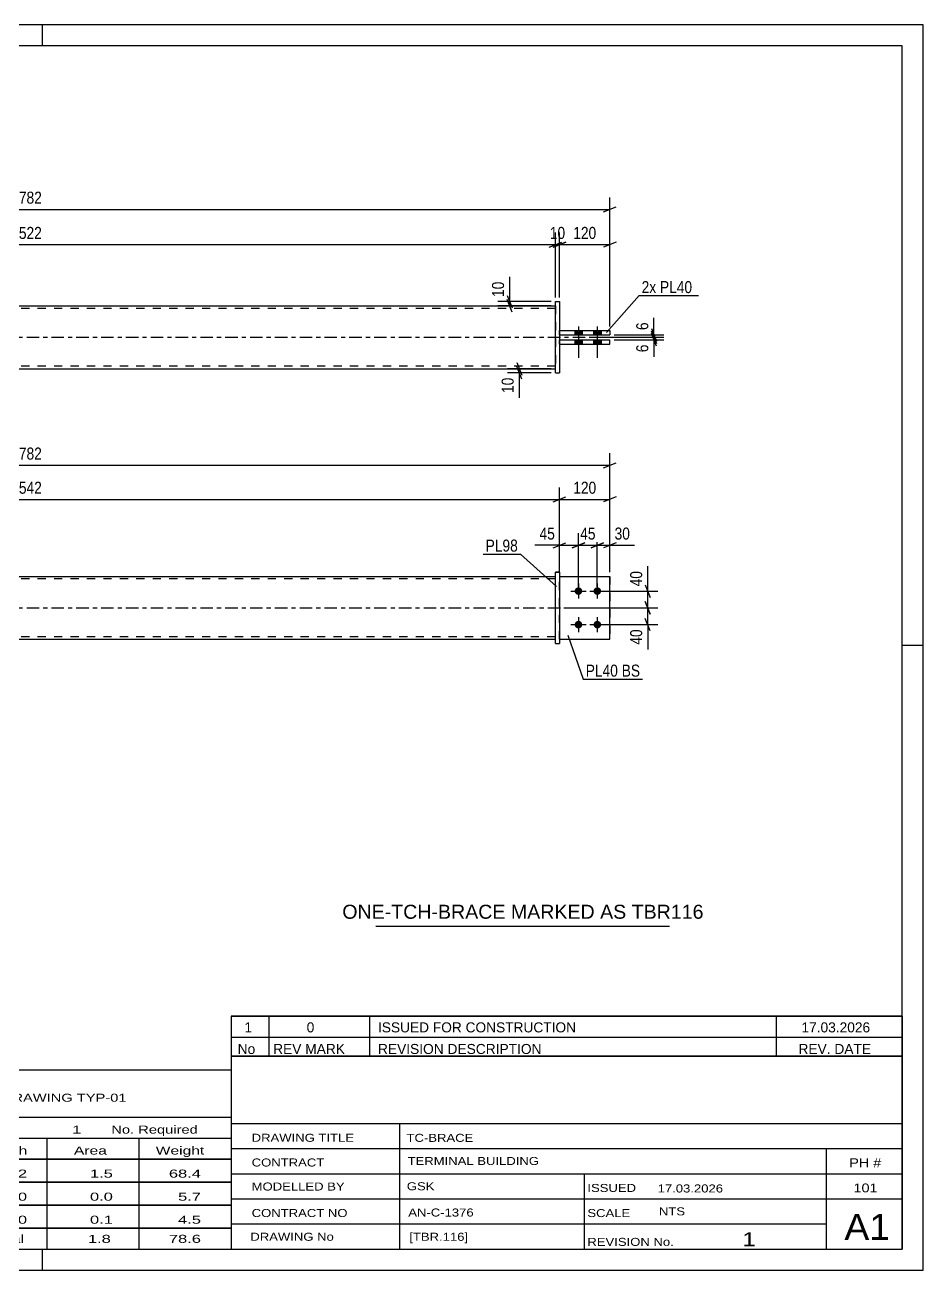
# Model space of a CAD drawing. Header units: millimetres. Extents: x 0 to 420, y 0 to 297.
# Drawn here: x 205.8 to 420, y 0 to 297 of the extents above; entities that cross this region are included whole.
import ezdxf

# ---------------------------------------------------------------- set-up
doc = ezdxf.new("R2010")
doc.units = ezdxf.units.MM
doc.linetypes.add('DXK_LINE_DOT2', pattern=[3.9198, 1.9599, -1.9599])
doc.linetypes.add('DXK_LINE_DOT3', pattern=[5.9187, 2.979, -0.9799, 0.9799, -0.9799])
doc.styles.add('Arial', font='ARIAL.TTF', dxfattribs={"height": 0.2})
doc.styles.add('Arial Narrow', font='ARIALN.TTF', dxfattribs={"height": 0.2})

# ---------------------------------------------------------------- blocks, each defined once
blk = doc.blocks.new('Unknown-580872809-1163')
at = {"color": 5, "linetype": 'Continuous'}
for p, q in [((420, 297), (0, 297)), ((210, 292), (210, 297)), ((420, 0), (420, 297)), ((415, 292), (5, 292)), ((415, 5), (415, 292)), ((420, 149), (415, 149)), ((5, 5), (415, 5)), ((210, 0), (210, 5)), ((0, 0), (420, 0))]:
    blk.add_line(p, q, dxfattribs=at)
blk = doc.blocks.new('Part-580872809-1767 - 1735')
at = {"color": 7, "linetype": 'DXK_LINE_DOT2'}
for p, q in [((333.31, 165.45), (345.31, 165.45)), ((333.31, 150.45), (333.31, 165.45)), ((333.31, 165.45), (345.31, 165.45)), ((345.31, 165.45), (345.31, 165.45)), ((345.31, 165.45), (345.31, 150.45)), ((333.31, 150.45), (333.31, 150.45)), ((333.31, 150.45), (345.31, 150.45)), ((333.31, 150.45), (345.31, 150.45))]:
    blk.add_line(p, q, dxfattribs=at)
blk = doc.blocks.new('Part-580872809-1772 - 1735')
at = {"color": 2, "linetype": 'Continuous'}
for p, q in [((333.31, 165.45), (345.31, 165.45)), ((345.31, 165.45), (345.31, 165.45)), ((345.31, 150.45), (345.31, 165.45)), ((333.31, 150.45), (345.31, 150.45))]:
    blk.add_line(p, q, dxfattribs=at)
at = {"color": 7, "linetype": 'DXK_LINE_DOT2'}
for p, q in [((333.31, 165.45), (345.31, 165.45)), ((333.31, 150.45), (333.31, 165.45)), ((345.31, 165.45), (345.31, 165.45)), ((333.31, 150.45), (333.31, 150.45)), ((333.31, 150.45), (345.31, 150.45))]:
    blk.add_line(p, q, dxfattribs=at)
blk = doc.blocks.new('Part-580872809-1787 - 1735')
at = {"color": 2, "linetype": 'Continuous'}
for p, q in [((333.31, 166.45), (332.31, 166.45)), ((332.31, 149.45), (332.31, 166.45)), ((333.31, 166.45), (333.31, 149.45)), ((332.31, 149.45), (332.31, 149.45)), ((332.31, 149.45), (333.31, 149.45))]:
    blk.add_line(p, q, dxfattribs=at)
at = {"color": 7, "linetype": 'DXK_LINE_DOT2'}
for p, q in [((332.31, 166.45), (332.31, 166.45)), ((332.31, 166.45), (333.31, 166.45)), ((333.31, 166.45), (333.31, 166.45)), ((332.31, 149.45), (333.31, 149.45))]:
    blk.add_line(p, q, dxfattribs=at)
blk = doc.blocks.new('Part-580872809-1807 - 1735')
at = {"color": 2, "linetype": 'Continuous'}
for p, q in [((80.09, 165.45), (332.31, 165.45)), ((80.09, 150.45), (332.31, 150.45))]:
    blk.add_line(p, q, dxfattribs=at)
at = {"color": 7, "linetype": 'DXK_LINE_DOT2'}
for p, q in [((80.09, 150.45), (80.09, 165.45)), ((332.31, 164.85), (80.09, 164.85)), ((332.31, 150.45), (332.31, 165.45)), ((332.31, 151.05), (80.09, 151.05))]:
    blk.add_line(p, q, dxfattribs=at)
at = {"color": 7, "linetype": 'DXK_LINE_DOT3'}
blk.add_line((70.09, 157.95), (342.31, 157.95), dxfattribs=at)
blk = doc.blocks.new('Bolt-580872809-1808 - 1735')
at = {"linetype": 'Continuous'}
for points in [[(337.81, 162.85), (337.99, 162.83), (338.17, 162.78), (338.34, 162.68), (338.48, 162.56), (338.59, 162.4), (338.66, 162.23), (338.7, 162.05), (338.7, 161.86), (338.66, 161.68), (338.59, 161.5), (338.48, 161.35), (338.34, 161.23), (338.17, 161.13), (337.99, 161.07), (337.81, 161.05), (337.62, 161.07), (337.44, 161.13), (337.28, 161.23), (337.14, 161.35), (337.03, 161.5), (336.95, 161.68), (336.91, 161.86), (336.91, 162.05), (336.95, 162.23), (337.03, 162.4), (337.14, 162.56), (337.28, 162.68), (337.44, 162.78), (337.62, 162.83)], [(342.31, 162.85), (342.49, 162.83), (342.67, 162.78), (342.84, 162.68), (342.98, 162.56), (343.09, 162.4), (343.16, 162.23), (343.2, 162.05), (343.2, 161.86), (343.16, 161.68), (343.09, 161.5), (342.98, 161.35), (342.84, 161.23), (342.67, 161.13), (342.49, 161.07), (342.31, 161.05), (342.12, 161.07), (341.94, 161.13), (341.78, 161.23), (341.64, 161.35), (341.53, 161.5), (341.45, 161.68), (341.41, 161.86), (341.41, 162.05), (341.45, 162.23), (341.53, 162.4), (341.64, 162.56), (341.78, 162.68), (341.94, 162.78), (342.12, 162.83)], [(337.81, 154.85), (337.99, 154.83), (338.17, 154.78), (338.34, 154.68), (338.48, 154.56), (338.59, 154.4), (338.66, 154.23), (338.7, 154.05), (338.7, 153.86), (338.66, 153.68), (338.59, 153.5), (338.48, 153.35), (338.34, 153.23), (338.17, 153.13), (337.99, 153.07), (337.81, 153.05), (337.62, 153.07), (337.44, 153.13), (337.28, 153.23), (337.14, 153.35), (337.03, 153.5), (336.95, 153.68), (336.91, 153.86), (336.91, 154.05), (336.95, 154.23), (337.03, 154.4), (337.14, 154.56), (337.28, 154.68), (337.44, 154.78), (337.62, 154.83)], [(342.31, 154.85), (342.49, 154.83), (342.67, 154.78), (342.84, 154.68), (342.98, 154.56), (343.09, 154.4), (343.16, 154.23), (343.2, 154.05), (343.2, 153.86), (343.16, 153.68), (343.09, 153.5), (342.98, 153.35), (342.84, 153.23), (342.67, 153.13), (342.49, 153.07), (342.31, 153.05), (342.12, 153.07), (341.94, 153.13), (341.78, 153.23), (341.64, 153.35), (341.53, 153.5), (341.45, 153.68), (341.41, 153.86), (341.41, 154.05), (341.45, 154.23), (341.53, 154.4), (341.64, 154.56), (341.78, 154.68), (341.94, 154.78), (342.12, 154.83)]]:
    blk.add_hatch(color=1, dxfattribs=at).paths.add_polyline_path(points)
at = {"color": 1, "linetype": 'Continuous'}
for p, q in [((337.81, 163.75), (337.81, 160.15)), ((342.31, 163.75), (342.31, 160.15)), ((336.01, 161.95), (339.61, 161.95)), ((340.51, 161.95), (344.11, 161.95)), ((337.81, 155.75), (337.81, 152.15)), ((342.31, 155.75), (342.31, 152.15)), ((336.01, 153.95), (339.61, 153.95)), ((340.51, 153.95), (344.11, 153.95))]:
    blk.add_line(p, q, dxfattribs=at)
blk = doc.blocks.new('Part-580872809-1431 - 1390')
at = {"color": 2, "linetype": 'Continuous'}
for p, q in [((333.31, 221.89), (345.31, 221.89)), ((333.31, 220.89), (345.31, 220.89)), ((345.31, 220.89), (345.31, 221.89))]:
    blk.add_line(p, q, dxfattribs=at)
at = {"color": 7, "linetype": 'DXK_LINE_DOT2'}
for p, q in [((333.31, 220.89), (333.31, 221.89)), ((333.31, 221.89), (345.31, 221.89)), ((333.31, 220.89), (345.31, 220.89))]:
    blk.add_line(p, q, dxfattribs=at)
blk = doc.blocks.new('Part-580872809-1426 - 1390')
at = {"color": 2, "linetype": 'Continuous'}
for p, q in [((332.31, 230.99), (332.31, 230.99)), ((332.31, 213.99), (332.31, 230.99)), ((332.31, 230.99), (333.31, 230.99)), ((333.31, 230.99), (333.31, 230.99)), ((333.31, 230.99), (333.31, 213.99)), ((332.31, 213.99), (333.31, 213.99)), ((332.31, 213.99), (332.31, 213.99)), ((333.31, 213.99), (333.31, 213.99))]:
    blk.add_line(p, q, dxfattribs=at)
at = {"color": 7, "linetype": 'DXK_LINE_DOT2'}
for p, q in [((332.31, 230.99), (332.31, 230.99)), ((332.31, 230.99), (333.31, 230.99)), ((332.31, 213.99), (333.31, 213.99))]:
    blk.add_line(p, q, dxfattribs=at)
blk = doc.blocks.new('Part-580872809-1458 - 1390')
at = {"color": 2, "linetype": 'Continuous'}
for p, q in [((333.31, 224.09), (345.31, 224.09)), ((333.31, 223.09), (345.31, 223.09)), ((345.31, 224.09), (345.31, 223.09))]:
    blk.add_line(p, q, dxfattribs=at)
at = {"color": 7, "linetype": 'DXK_LINE_DOT2'}
for p, q in [((333.31, 223.09), (333.31, 224.09)), ((333.31, 224.09), (345.31, 224.09)), ((333.31, 223.09), (345.31, 223.09)), ((345.31, 224.09), (345.31, 224.09))]:
    blk.add_line(p, q, dxfattribs=at)
blk = doc.blocks.new('Part-580872809-1446 - 1390')
at = {"color": 2, "linetype": 'Continuous'}
for p, q in [((80.09, 229.99), (332.31, 229.99)), ((80.09, 214.99), (332.31, 214.99))]:
    blk.add_line(p, q, dxfattribs=at)
at = {"color": 7, "linetype": 'DXK_LINE_DOT2'}
for p, q in [((80.09, 214.99), (80.09, 229.99)), ((332.31, 229.39), (80.09, 229.39)), ((332.31, 229.99), (332.31, 214.99)), ((332.31, 215.59), (80.09, 215.59))]:
    blk.add_line(p, q, dxfattribs=at)
at = {"color": 7, "linetype": 'DXK_LINE_DOT3'}
blk.add_line((70.09, 222.49), (342.31, 222.49), dxfattribs=at)
blk = doc.blocks.new('Bolt-580872809-1447 - 1390')
at = {"linetype": 'Continuous'}
for points in [[(338.71, 224.09), (336.91, 224.09), (336.91, 223.09), (338.71, 223.09)], [(338.71, 224.09), (336.91, 224.09), (336.91, 223.09), (338.71, 223.09)], [(343.21, 224.09), (341.41, 224.09), (341.41, 223.09), (343.21, 223.09)], [(343.21, 224.09), (341.41, 224.09), (341.41, 223.09), (343.21, 223.09)], [(338.71, 221.89), (336.91, 221.89), (336.91, 220.89), (338.71, 220.89)], [(338.71, 221.89), (336.91, 221.89), (336.91, 220.89), (338.71, 220.89)], [(343.21, 221.89), (341.41, 221.89), (341.41, 220.89), (343.21, 220.89)], [(343.21, 221.89), (341.41, 221.89), (341.41, 220.89), (343.21, 220.89)]]:
    blk.add_hatch(color=1, dxfattribs=at).paths.add_polyline_path(points)
at = {"color": 1, "linetype": 'Continuous'}
for p, q in [((336.91, 224.09), (336.91, 223.09)), ((336.91, 224.09), (336.91, 223.09)), ((337.81, 225.09), (337.81, 217.59)), ((337.81, 225.09), (337.81, 217.59)), ((338.71, 224.09), (338.71, 223.09)), ((338.71, 224.09), (338.71, 223.09)), ((341.41, 224.09), (341.41, 223.09)), ((341.41, 224.09), (341.41, 223.09)), ((342.31, 225.09), (342.31, 217.59)), ((342.31, 225.09), (342.31, 217.59)), ((343.21, 224.09), (343.21, 223.09)), ((343.21, 224.09), (343.21, 223.09)), ((336.91, 221.89), (336.91, 220.89)), ((336.91, 221.89), (336.91, 220.89)), ((338.71, 221.89), (338.71, 220.89)), ((338.71, 221.89), (338.71, 220.89)), ((341.41, 221.89), (341.41, 220.89)), ((341.41, 221.89), (341.41, 220.89)), ((343.21, 221.89), (343.21, 220.89)), ((343.21, 221.89), (343.21, 220.89))]:
    blk.add_line(p, q, dxfattribs=at)
blk = doc.blocks.new('StraightDimension-580872809-1922 - 1735')
at = {"color": 7, "linetype": 'Continuous'}
for p, q in [((80.59, 184.43), (77.59, 183.23)), ((79.09, 158.95), (79.09, 186.68)), ((331.81, 183.23), (334.81, 184.43)), ((333.31, 166.45), (333.31, 186.68)), ((79.09, 183.83), (333.31, 183.83))]:
    blk.add_line(p, q, dxfattribs=at)
at = {"color": 0}
blk.add_wipeout([(210.45, 184.58), (210.45, 188.78), (201.94, 188.78), (201.94, 184.58)], dxfattribs=at)
at = {"color": 3, "style": 'Arial Narrow'}
blk.add_text('2542', height=2.863, dxfattribs=at).set_placement((202.54, 185.18))
blk = doc.blocks.new('StraightDimension-580872809-1818 - 1735')
at = {"color": 7, "linetype": 'Continuous'}
for p, q in [((342.31, 162.95), (342.31, 175.74)), ((345.31, 166.45), (345.31, 175.74)), ((340.81, 172.29), (343.81, 173.49)), ((342.31, 172.89), (345.31, 172.89)), ((346.81, 173.49), (343.81, 172.29))]:
    blk.add_line(p, q, dxfattribs=at)
at = {"color": 0}
blk.add_wipeout([(350.69, 173.64), (350.69, 177.84), (345.83, 177.84), (345.83, 173.64)], dxfattribs=at)
at = {"color": 7, "linetype": 'Continuous'}
blk.add_line((345.31, 172.89), (351.21, 172.89), dxfattribs=at)
blk.add_line((345.31, 172.89), (351.21, 172.89), dxfattribs=at)
at = {"color": 3, "style": 'Arial Narrow'}
blk.add_text('30', height=2.863, dxfattribs=at).set_placement((346.43, 174.24))
blk = doc.blocks.new('StraightDimension-580872809-1834 - 1735')
at = {"color": 7, "linetype": 'Continuous'}
for p, q in [((337.81, 162.95), (337.81, 175.74)), ((342.31, 162.95), (342.31, 175.74)), ((336.31, 172.29), (339.31, 173.49)), ((337.81, 172.89), (342.31, 172.89)), ((343.81, 173.49), (340.81, 172.29))]:
    blk.add_line(p, q, dxfattribs=at)
at = {"color": 0}
blk.add_wipeout([(342.49, 173.64), (342.49, 177.84), (337.63, 177.84), (337.63, 173.64)], dxfattribs=at)
at = {"color": 3, "style": 'Arial Narrow'}
blk.add_text('45', height=2.863, dxfattribs=at).set_placement((338.23, 174.24))
blk = doc.blocks.new('StraightDimension-580872809-1847 - 1735')
at = {"color": 7, "linetype": 'Continuous'}
for p, q in [((333.31, 166.45), (333.31, 175.74)), ((337.81, 162.95), (337.81, 175.74)), ((331.81, 172.29), (334.81, 173.49)), ((333.31, 172.89), (337.81, 172.89)), ((339.31, 173.49), (336.31, 172.29))]:
    blk.add_line(p, q, dxfattribs=at)
at = {"color": 0}
blk.add_wipeout([(332.78, 173.64), (332.78, 177.84), (327.93, 177.84), (327.93, 173.64)], dxfattribs=at)
at = {"color": 7, "linetype": 'Continuous'}
blk.add_line((333.31, 172.89), (327.4, 172.89), dxfattribs=at)
blk.add_line((333.31, 172.89), (327.4, 172.89), dxfattribs=at)
at = {"color": 3, "style": 'Arial Narrow'}
blk.add_text('45', height=2.863, dxfattribs=at).set_placement((328.53, 174.24))
blk = doc.blocks.new('StraightDimension-580872809-1864 - 1735')
at = {"color": 7, "linetype": 'Continuous'}
for p, q in [((67.09, 166.45), (67.09, 194.83)), ((345.31, 166.45), (345.31, 194.83)), ((68.59, 192.58), (65.59, 191.38)), ((67.09, 191.98), (345.31, 191.98)), ((343.81, 191.38), (346.81, 192.58))]:
    blk.add_line(p, q, dxfattribs=at)
at = {"color": 0}
blk.add_wipeout([(210.45, 192.73), (210.45, 196.93), (201.94, 196.93), (201.94, 192.73)], dxfattribs=at)
at = {"color": 3, "style": 'Arial Narrow'}
blk.add_text('2782', height=2.863, dxfattribs=at).set_placement((202.54, 193.33))
blk = doc.blocks.new('StraightDimension-580872809-1884 - 1735')
at = {"color": 7, "linetype": 'Continuous'}
for p, q in [((353.75, 163.45), (354.95, 160.45)), ((343.31, 161.95), (356.75, 161.95)), ((354.35, 157.95), (354.35, 161.95)), ((334.31, 157.95), (356.75, 157.95)), ((354.95, 156.45), (353.75, 159.45))]:
    blk.add_line(p, q, dxfattribs=at)
at = {"color": 0}
blk.add_wipeout([(353.6, 167.34), (349.4, 167.34), (349.4, 162.48), (353.6, 162.48)], dxfattribs=at)
at = {"color": 7, "linetype": 'Continuous'}
blk.add_line((354.35, 161.95), (354.35, 167.86), dxfattribs=at)
blk.add_line((354.35, 161.95), (354.35, 167.86), dxfattribs=at)
at = {"color": 3, "style": 'Arial Narrow'}
blk.add_text('40', height=2.863, rotation=90.0002, dxfattribs=at).set_placement((353, 163.08))
blk = doc.blocks.new('StraightDimension-580872809-1893 - 1735')
at = {"color": 7, "linetype": 'Continuous'}
for p, q in [((334.31, 157.95), (356.75, 157.95)), ((353.75, 159.45), (354.95, 156.45)), ((354.35, 153.95), (354.35, 157.95)), ((354.95, 152.45), (353.75, 155.45)), ((343.31, 153.95), (356.75, 153.95))]:
    blk.add_line(p, q, dxfattribs=at)
at = {"color": 0}
blk.add_wipeout([(353.6, 153.43), (349.4, 153.43), (349.4, 148.57), (353.6, 148.57)], dxfattribs=at)
at = {"color": 7, "linetype": 'Continuous'}
blk.add_line((354.35, 153.95), (354.35, 148.05), dxfattribs=at)
blk.add_line((354.35, 153.95), (354.35, 148.05), dxfattribs=at)
at = {"color": 3, "style": 'Arial Narrow'}
blk.add_text('40', height=2.863, rotation=90.0002, dxfattribs=at).set_placement((353, 149.17))
blk = doc.blocks.new('StraightDimension-580872809-1903 - 1735')
at = {"color": 7, "linetype": 'Continuous'}
for p, q in [((331.81, 183.23), (334.81, 184.43)), ((333.31, 166.45), (333.31, 186.68)), ((346.81, 184.43), (343.81, 183.23)), ((345.31, 166.45), (345.31, 186.68)), ((333.31, 183.83), (345.31, 183.83))]:
    blk.add_line(p, q, dxfattribs=at)
at = {"color": 0}
blk.add_wipeout([(342.65, 184.58), (342.65, 188.78), (335.97, 188.78), (335.97, 184.58)], dxfattribs=at)
at = {"color": 3, "style": 'Arial Narrow'}
blk.add_text('120', height=2.863, dxfattribs=at).set_placement((336.57, 185.18))
blk = doc.blocks.new('StraightDimension-580872809-1658 - 1390')
at = {"color": 7, "linetype": 'Continuous'}
for p, q in [((346.31, 223.09), (358.21, 223.09)), ((355.21, 224.59), (356.41, 221.59)), ((356.41, 220.99), (355.21, 223.99)), ((355.81, 222.49), (355.81, 223.09)), ((341.06, 222.49), (358.21, 222.49))]:
    blk.add_line(p, q, dxfattribs=at)
at = {"color": 0}
blk.add_wipeout([(355.06, 226.64), (350.86, 226.64), (350.86, 223.61), (355.06, 223.61)], dxfattribs=at)
at = {"color": 7, "linetype": 'Continuous'}
blk.add_line((355.81, 223.09), (355.81, 227.17), dxfattribs=at)
blk.add_line((355.81, 223.09), (355.81, 227.17), dxfattribs=at)
at = {"color": 3, "style": 'Arial Narrow'}
blk.add_text('6', height=2.86, rotation=90.0002, dxfattribs=at).set_placement((354.46, 224.21))
blk = doc.blocks.new('StraightDimension-580872809-1535 - 1390')
at = {"color": 7, "linetype": 'Continuous'}
for p, q in [((331.31, 214.99), (320.86, 214.99)), ((331.31, 213.99), (320.86, 213.99)), ((323.11, 216.49), (324.31, 213.49)), ((324.31, 212.49), (323.11, 215.49)), ((323.71, 213.99), (323.71, 214.99))]:
    blk.add_line(p, q, dxfattribs=at)
at = {"color": 0}
blk.add_wipeout([(322.96, 213.46), (318.76, 213.46), (318.76, 208.61), (322.96, 208.61)], dxfattribs=at)
at = {"color": 7, "linetype": 'Continuous'}
blk.add_line((323.71, 213.99), (323.71, 208.08), dxfattribs=at)
blk.add_line((323.71, 213.99), (323.71, 208.08), dxfattribs=at)
at = {"color": 3, "style": 'Arial Narrow'}
blk.add_text('10', height=2.863, rotation=90.0002, dxfattribs=at).set_placement((322.36, 209.21))
blk = doc.blocks.new('StraightDimension-580872809-1575 - 1390')
at = {"color": 7, "linetype": 'Continuous'}
for p, q in [((332.31, 231.99), (332.31, 247.45)), ((333.31, 231.99), (333.31, 247.45)), ((330.81, 244), (333.81, 245.2)), ((334.81, 245.2), (331.81, 244)), ((332.31, 244.6), (333.31, 244.6))]:
    blk.add_line(p, q, dxfattribs=at)
at = {"color": 0}
blk.add_wipeout([(335.24, 245.35), (335.24, 249.55), (330.38, 249.55), (330.38, 245.35)], dxfattribs=at)
at = {"color": 3, "style": 'Arial Narrow'}
blk.add_text('10', height=2.863, dxfattribs=at).set_placement((330.98, 245.95))
blk = doc.blocks.new('StraightDimension-580872809-1564 - 1390')
at = {"color": 7, "linetype": 'Continuous'}
for p, q in [((67.09, 225.09), (67.09, 255.86)), ((345.31, 225.09), (345.31, 255.86)), ((68.59, 253.61), (65.59, 252.41)), ((67.09, 253.01), (345.31, 253.01)), ((343.81, 252.41), (346.81, 253.61))]:
    blk.add_line(p, q, dxfattribs=at)
at = {"color": 0}
blk.add_wipeout([(210.45, 253.76), (210.45, 257.96), (201.94, 257.96), (201.94, 253.76)], dxfattribs=at)
at = {"color": 3, "style": 'Arial Narrow'}
blk.add_text('2782', height=2.863, dxfattribs=at).set_placement((202.54, 254.36))
blk = doc.blocks.new('StraightDimension-580872809-1549 - 1390')
at = {"color": 7, "linetype": 'Continuous'}
for p, q in [((320.81, 232.49), (322.01, 229.49)), ((331.31, 230.99), (318.56, 230.99)), ((331.31, 229.99), (318.56, 229.99)), ((322.01, 228.49), (320.81, 231.49)), ((321.41, 229.99), (321.41, 230.99))]:
    blk.add_line(p, q, dxfattribs=at)
at = {"color": 0}
blk.add_wipeout([(320.66, 236.37), (316.46, 236.37), (316.46, 231.51), (320.66, 231.51)], dxfattribs=at)
at = {"color": 7, "linetype": 'Continuous'}
blk.add_line((321.41, 230.99), (321.41, 236.89), dxfattribs=at)
blk.add_line((321.41, 230.99), (321.41, 236.89), dxfattribs=at)
at = {"color": 3, "style": 'Arial Narrow'}
blk.add_text('10', height=2.863, rotation=90.0002, dxfattribs=at).set_placement((320.06, 232.11))
blk = doc.blocks.new('StraightDimension-580872809-1585 - 1390')
at = {"color": 7, "linetype": 'Continuous'}
for p, q in [((80.09, 231.99), (80.09, 247.45)), ((332.31, 231.99), (332.31, 247.45)), ((81.59, 245.2), (78.59, 244)), ((80.09, 244.6), (332.31, 244.6)), ((330.81, 244), (333.81, 245.2))]:
    blk.add_line(p, q, dxfattribs=at)
at = {"color": 0}
blk.add_wipeout([(210.45, 245.35), (210.45, 249.55), (201.94, 249.55), (201.94, 245.35)], dxfattribs=at)
at = {"color": 3, "style": 'Arial Narrow'}
blk.add_text('2522', height=2.863, dxfattribs=at).set_placement((202.54, 245.95))
blk = doc.blocks.new('StraightDimension-580872809-1615 - 1390')
at = {"color": 7, "linetype": 'Continuous'}
for p, q in [((333.31, 231.99), (333.31, 247.45)), ((345.31, 225.09), (345.31, 247.45)), ((331.81, 244), (334.81, 245.2)), ((333.31, 244.6), (345.31, 244.6)), ((346.81, 245.2), (343.81, 244))]:
    blk.add_line(p, q, dxfattribs=at)
at = {"color": 0}
blk.add_wipeout([(342.65, 245.35), (342.65, 249.55), (335.97, 249.55), (335.97, 245.35)], dxfattribs=at)
at = {"color": 3, "style": 'Arial Narrow'}
blk.add_text('120', height=2.863, dxfattribs=at).set_placement((336.57, 245.95))
blk = doc.blocks.new('StraightDimension-580872809-1647 - 1390')
at = {"color": 7, "linetype": 'Continuous'}
for p, q in [((355.21, 223.99), (356.41, 220.99)), ((356.41, 220.39), (355.21, 223.39)), ((341.06, 222.49), (358.21, 222.49)), ((346.31, 221.89), (358.21, 221.89)), ((355.81, 221.89), (355.81, 222.49))]:
    blk.add_line(p, q, dxfattribs=at)
at = {"color": 0}
blk.add_wipeout([(355.06, 221.36), (350.86, 221.36), (350.86, 218.33), (355.06, 218.33)], dxfattribs=at)
at = {"color": 7, "linetype": 'Continuous'}
blk.add_line((355.81, 221.89), (355.81, 217.81), dxfattribs=at)
blk.add_line((355.81, 221.89), (355.81, 217.81), dxfattribs=at)
at = {"color": 3, "style": 'Arial Narrow'}
blk.add_text('6', height=2.86, rotation=90.0002, dxfattribs=at).set_placement((354.46, 218.93))
blk = doc.blocks.new('Unknown-580872809-3693')
at = {"color": 7, "linetype": 'Continuous'}
for p, q in [((255, 51.05), (255, 5)), ((255, 51.05), (415, 51.05)), ((415, 51), (415, 5)), ((255, 35), (415, 35)), ((295.14, 35), (295.14, 5)), ((255, 29), (415, 29)), ((397, 5.05), (397, 29.05)), ((255, 23), (415, 23)), ((339.14, 23), (339.14, 5)), ((255, 17), (415, 17)), ((255, 11), (397, 11)), ((255, 5), (415, 5))]:
    blk.add_line(p, q, dxfattribs=at)
at = {"color": 7, "style": 'Arial Narrow'}
for s, height, width, p in [('DRAWING TITLE', 1.9089, 1.425378, (259.88, 30.61)), ('TC-BRACE', 1.909, 1.425378, (296.81, 30.59)), ('TERMINAL BUILDING', 1.9089, 1.425378, (297.06, 25.07)), ('CONTRACT', 1.909, 1.425378, (259.88, 24.71)), ('MODELLED BY', 1.9089, 1.425378, (259.88, 18.98)), ('GSK', 1.909, 1.425378, (296.88, 19.04)), ('ISSUED', 1.909, 1.425378, (339.94, 18.64)), ('17.03.2026', 1.909, 1.425378, (356.69, 18.52)), ('CONTRACT NO', 1.9089, 1.425378, (259.88, 12.66)), ('AN-C-1376', 1.909, 1.425378, (297.23, 12.78)), ('SCALE', 1.909, 1.425378, (339.94, 12.65)), ('A1', 6.204, 1.25, (401.24, 7.2)), ('DRAWING No', 1.909, 1.425378, (259.56, 7)), ('[TBR.116]', 1.909, 1.425378, (297.46, 6.99)), ('1', 3.34, 1.5, (376.91, 5.68)), ('REVISION No.', 1.9089, 1.425378, (339.94, 5.77))]:
    blk.add_text(s, height=height, dxfattribs=dict(at, width=width)).set_placement(p)
at = {"color": 7, "linetype": 'Continuous', "style": 'Arial Narrow'}
for s, height, width, p in [('PH #', 2.1, 1.42538, (402.4, 24.55)), ('101', 2.1, 1.42538, (403.41, 18.55)), ('NTS', 1.909, 1.425378, (357, 13.05))]:
    blk.add_text(s, height=height, dxfattribs=dict(at, width=width)).set_placement(p)
blk = doc.blocks.new('Unknown-580872809-3694')
at = {"color": 7, "linetype": 'Continuous'}
for p, q in [((255, 60.55), (415, 60.55)), ((415, 60.55), (255, 60.55)), ((255, 60.55), (255, 55.55)), ((264, 60.55), (264, 55.55)), ((288, 60.55), (288, 55.55)), ((385, 60.55), (385, 55.55)), ((415, 60.55), (415, 55.55)), ((255, 55.55), (415, 55.55)), ((255, 55.55), (255, 51.05)), ((255, 55.55), (415, 55.55)), ((264, 55.55), (264, 51.05)), ((288, 55.55), (288, 51.05)), ((385, 55.55), (385, 51.05)), ((415, 55.55), (415, 51.05)), ((415, 51.05), (255, 51.05))]:
    blk.add_line(p, q, dxfattribs=at)
at = {"color": 7, "linetype": 'Continuous', "style": 'Arial Narrow'}
for s, height, width, p in [('1', 2.39, 1.196471, (258.16, 56.7)), ('0', 2.39, 1.196471, (273, 56.7)), ('ISSUED FOR CONSTRUCTION', 2.3861, 1.196471, (290, 56.7)), ('17.03.2026', 2.386, 1.196471, (391, 56.7)), ('No', 2.386, 1.2, (256.54, 51.55)), ('REV MARK', 2.386, 1.2, (265, 51.55)), ('REVISION DESCRIPTION', 2.3861, 1.2, (290, 51.55)), ('REV. DATE', 2.386, 1.2, (390.28, 51.55))]:
    blk.add_text(s, height=height, dxfattribs=dict(at, width=width)).set_placement(p)
blk = doc.blocks.new('Unknown-580872809-3695')
at = {"color": 7, "linetype": 'Continuous'}
for p, q in [((95, 47.75), (255, 47.75)), ((95, 36.5), (95, 47.75)), ((255, 47.75), (255, 36.5)), ((95, 36.5), (255, 36.5)), ((95, 36.5), (95, 31.5)), ((255, 36.5), (255, 31.5)), ((95, 31.5), (255, 31.5)), ((95, 31.5), (95, 26.5)), ((119, 31.5), (119, 26.5)), ((154.5, 31.5), (154.5, 26.5)), ((180.5, 31.5), (180.5, 26.5)), ((193.5, 31.5), (193.5, 26.5)), ((211, 31.5), (211, 26.5)), ((233, 31.5), (233, 26.5)), ((255, 31.5), (255, 26.5)), ((95, 26.5), (255, 26.5)), ((95, 26.45), (95, 21.05)), ((95, 26.45), (255, 26.45)), ((119, 26.5), (119, 21)), ((154.5, 26.5), (154.5, 21)), ((180.5, 26.5), (180.5, 21)), ((193.5, 26.5), (193.5, 21)), ((211, 26.5), (211, 21)), ((233, 26.5), (233, 21)), ((255, 26.45), (255, 21.05)), ((95, 21.05), (255, 21.05)), ((95, 20.95), (95, 15.55)), ((95, 20.95), (255, 20.95)), ((119, 21), (119, 15.5)), ((154.5, 21), (154.5, 15.5)), ((180.5, 21), (180.5, 15.5)), ((193.5, 21), (193.5, 15.5)), ((211, 21), (211, 15.5)), ((233, 21), (233, 15.5)), ((255, 20.95), (255, 15.55)), ((95, 15.55), (255, 15.55)), ((95, 15.45), (95, 10.05)), ((95, 15.45), (255, 15.45)), ((119, 15.5), (119, 10)), ((154.5, 15.5), (154.5, 10)), ((180.5, 15.5), (180.5, 10)), ((193.5, 15.5), (193.5, 10)), ((211, 15.5), (211, 10)), ((233, 15.5), (233, 10)), ((255, 15.45), (255, 10.05)), ((95, 10.05), (255, 10.05)), ((95, 10), (255, 10)), ((95, 10), (95, 5)), ((211, 10), (211, 5)), ((233, 10), (233, 5)), ((255, 10), (255, 5)), ((95, 5), (255, 5))]:
    blk.add_line(p, q, dxfattribs=at)
at = {"color": 7, "style": 'Arial Narrow'}
for s, height, width, p in [('GENERAL NOTES & WELD DETAILS :', 2.8633, 1.4, (96.15, 40.06)), ('REFER TYP DRAWING TYP-01', 1.9089, 1.6, (179.7, 40.16)), ("MATERIAL LIST FOR ASSEMBLY MK'D", 1.9089, 1.6, (96.15, 32.56)), ('TBR116', 1.909, 1.794707, (187.59, 32.47)), ('1', 1.91, 1.794707, (217.08, 32.56)), ('No. Required', 1.9089, 1.6, (226.41, 32.56)), ('Mark', 1.909, 1.7, (96.34, 27.5)), ('Profile', 1.909, 1.7, (129.41, 27.5)), ('Material', 1.909, 1.7, (159.54, 27.56)), ('No.', 1.909, 1.7, (184.5, 27.56)), ('Length', 1.909, 1.7, (195, 27.56)), ('Area', 1.909, 1.7, (217.5, 27.56)), ('Weight', 1.909, 1.7, (237, 27.56))]:
    blk.add_text(s, height=height, dxfattribs=dict(at, width=width)).set_placement(p)
at = {"color": 7, "linetype": 'Continuous', "style": 'Arial Narrow'}
for s, height, width, p in [('TBR116', 1.909, 1.794707, (96.5, 22.06)), ('SHS150*6', 1.909, 1.794707, (121, 22.06)), ('E350', 1.909, 1.794707, (160.74, 22.06)), ('1', 1.91, 1.794707, (184.86, 22.06)), ('2522', 1.909, 1.794707, (197.58, 22.06)), ('1.5', 1.909, 1.794707, (221.32, 22.06)), ('68.4', 1.909, 1.794707, (240.14, 22.06)), ('PL40', 1.909, 1.794707, (96.5, 16.56)), ('PL10*120', 1.909, 1.794707, (121, 16.56)), ('E350', 1.909, 1.794707, (160.74, 16.56)), ('4', 1.91, 1.794707, (184.86, 16.56)), ('150', 1.909, 1.794707, (199.77, 16.56)), ('0.0', 1.909, 1.794707, (221.32, 16.56)), ('5.7', 1.909, 1.794707, (242.33, 16.56)), ('PL98', 1.909, 1.794707, (96.5, 11.06)), ('PL10*170', 1.909, 1.794707, (121, 11.06)), ('E350', 1.909, 1.794707, (160.74, 11.06)), ('2', 1.91, 1.794707, (184.86, 11.06)), ('170', 1.909, 1.794707, (199.77, 11.06)), ('0.1', 1.909, 1.794707, (221.32, 11.06)), ('4.5', 1.909, 1.794707, (242.33, 11.06)), ('Total', 1.909, 1.7, (197.33, 6.5)), ('1.8', 1.909, 1.794707, (220.83, 6.5)), ('78.6', 1.909, 1.794707, (240.14, 6.5))]:
    blk.add_text(s, height=height, dxfattribs=dict(at, width=width)).set_placement(p)
blk = doc.blocks.new('Unknown-580872809-3696')
at = {"color": 7, "linetype": 'Continuous'}
blk.add_line((289.5, 82.05), (359.5, 82.05), dxfattribs=at)
at = {"color": 7, "style": 'Arial'}
blk.add_text('ONE-TCH-BRACE MARKED AS TBR116', height=3.3428, dxfattribs=at).set_placement((281.49, 83.8))
blk = doc.blocks.new('Mark-580872809-1783 - 1735')
at = {"color": 0}
blk.add_wipeout([(323.36, 171.37), (323.36, 174.37), (315.68, 174.37), (315.68, 171.37)], dxfattribs=at)
blk.add_wipeout([(323.36, 171.37), (323.36, 174.37), (315.68, 174.37), (315.68, 171.37)], dxfattribs=at)
at = {"color": 30, "linetype": 'Continuous'}
for p in [(315.08, 170.77), (332.54, 163.03)]:
    blk.add_line(p, (323.96, 170.77), dxfattribs=at)
at = {"color": 3, "style": 'Arial Narrow'}
blk.add_text('PL98', height=2.863, dxfattribs=at).set_placement((315.68, 171.37))
blk = doc.blocks.new('MarkSet-580872809-2059 - 1735')
at = {"color": 0}
blk.add_wipeout([(347.23, 141.55), (347.23, 144.55), (339.55, 144.55), (339.55, 141.55)], dxfattribs=at)
blk.add_wipeout([(347.23, 141.55), (347.23, 144.55), (339.55, 144.55), (339.55, 141.55)], dxfattribs=at)
at = {"color": 30, "linetype": 'Continuous'}
blk.add_line((335.31, 151.42), (338.95, 140.95), dxfattribs=at)
at = {"color": 0}
blk.add_wipeout([(352.51, 141.55), (352.51, 144.55), (348.13, 144.55), (348.13, 141.55)], dxfattribs=at)
blk.add_wipeout([(352.51, 141.55), (352.51, 144.55), (348.13, 144.55), (348.13, 141.55)], dxfattribs=at)
at = {"color": 30, "linetype": 'Continuous'}
blk.add_line((338.95, 140.95), (353.11, 140.95), dxfattribs=at)
at = {"color": 3, "style": 'Arial Narrow'}
for s, p in [('PL40', (339.55, 141.55)), ('BS', (348.13, 141.55))]:
    blk.add_text(s, height=2.863, dxfattribs=at).set_placement(p)
blk = doc.blocks.new('MarkSet-580872809-1720 - 1390')
at = {"color": 0}
blk.add_wipeout([(356.35, 233.03), (356.35, 236.03), (352.88, 236.03), (352.88, 233.03)], dxfattribs=at)
blk.add_wipeout([(356.35, 233.03), (356.35, 236.03), (352.88, 236.03), (352.88, 233.03)], dxfattribs=at)
at = {"color": 30, "linetype": 'Continuous'}
blk.add_line((344.51, 223.6), (352.28, 232.43), dxfattribs=at)
at = {"color": 0}
blk.add_wipeout([(364.93, 233.03), (364.93, 236.03), (357.25, 236.03), (357.25, 233.03)], dxfattribs=at)
blk.add_wipeout([(364.93, 233.03), (364.93, 236.03), (357.25, 236.03), (357.25, 233.03)], dxfattribs=at)
at = {"color": 30, "linetype": 'Continuous'}
blk.add_line((352.28, 232.43), (366.43, 232.43), dxfattribs=at)
at = {"color": 3, "style": 'Arial Narrow'}
for s, p in [('2x', (352.88, 233.03)), ('PL40', (357.25, 233.03))]:
    blk.add_text(s, height=2.863, dxfattribs=at).set_placement(p)

msp = doc.modelspace()

# ---------------------------------------------------------------- block references
for name in ['Unknown-580872809-1163', 'Part-580872809-1446 - 1390', 'Part-580872809-1426 - 1390', 'Part-580872809-1458 - 1390', 'Bolt-580872809-1447 - 1390', 'Part-580872809-1431 - 1390', 'Part-580872809-1787 - 1735', 'Part-580872809-1807 - 1735', 'Part-580872809-1767 - 1735', 'Part-580872809-1772 - 1735', 'Bolt-580872809-1808 - 1735', 'Unknown-580872809-3696', 'Unknown-580872809-3694', 'Unknown-580872809-3693', 'Unknown-580872809-3695']:
    msp.add_blockref(name, (0, 0))

# ---------------------------------------------------------------- next in the draw order: block references
for name in ['StraightDimension-580872809-1575 - 1390', 'StraightDimension-580872809-1658 - 1390', 'StraightDimension-580872809-1535 - 1390', 'StraightDimension-580872809-1922 - 1735', 'StraightDimension-580872809-1818 - 1735']:
    msp.add_blockref(name, (0, 0))

# ---------------------------------------------------------------- next in the draw order: block references
for name in ['StraightDimension-580872809-1564 - 1390', 'StraightDimension-580872809-1834 - 1735']:
    msp.add_blockref(name, (0, 0))

# ---------------------------------------------------------------- next in the draw order: block references
for name in ['StraightDimension-580872809-1549 - 1390', 'StraightDimension-580872809-1847 - 1735']:
    msp.add_blockref(name, (0, 0))

# ---------------------------------------------------------------- next in the draw order: block references
for name in ['StraightDimension-580872809-1585 - 1390', 'StraightDimension-580872809-1864 - 1735']:
    msp.add_blockref(name, (0, 0))

# ---------------------------------------------------------------- next in the draw order: block references
for name in ['StraightDimension-580872809-1615 - 1390', 'StraightDimension-580872809-1884 - 1735']:
    msp.add_blockref(name, (0, 0))

# ---------------------------------------------------------------- next in the draw order: block references
for name in ['StraightDimension-580872809-1647 - 1390', 'StraightDimension-580872809-1903 - 1735', 'StraightDimension-580872809-1893 - 1735']:
    msp.add_blockref(name, (0, 0))

# ---------------------------------------------------------------- next in the draw order: block references
for name in ['MarkSet-580872809-1720 - 1390', 'Mark-580872809-1783 - 1735', 'MarkSet-580872809-2059 - 1735']:
    msp.add_blockref(name, (0, 0))

doc.saveas('drawing.dxf')
